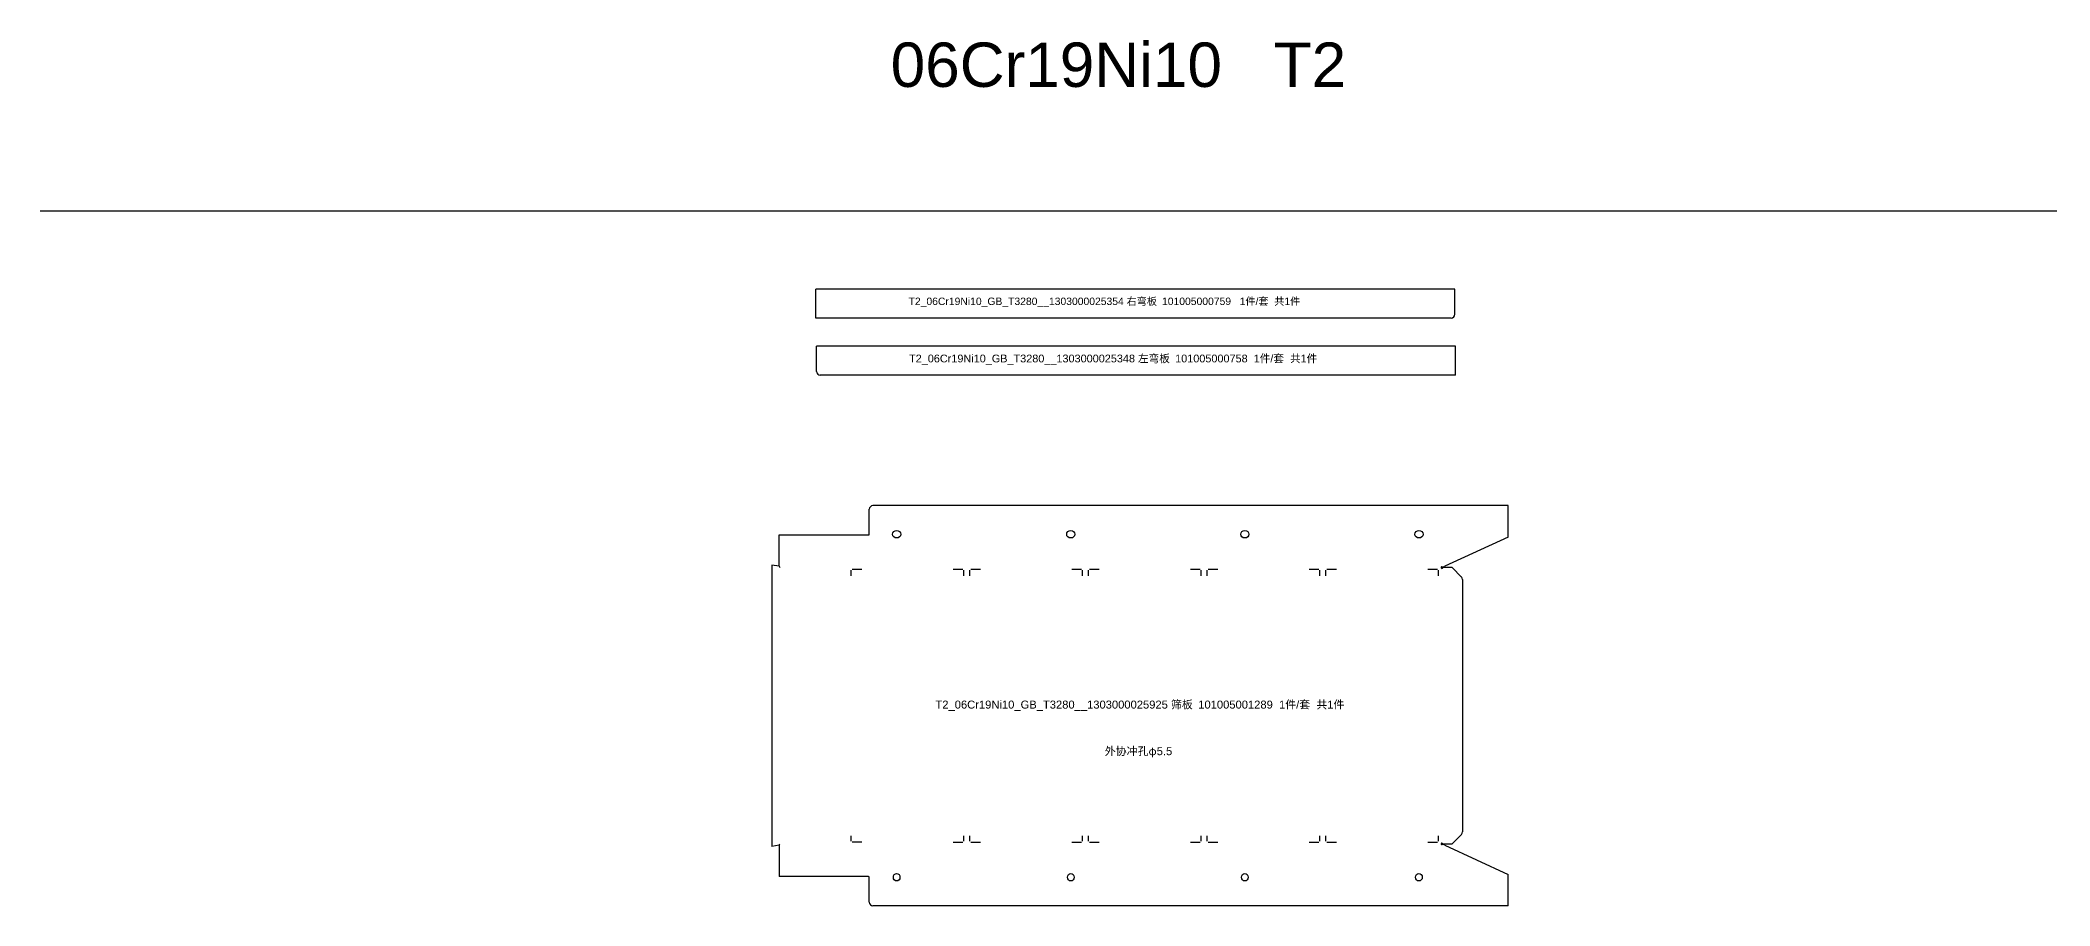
# Model space of a CAD drawing. Extents: x 1215 to 23163, y 8322 to 15771.
# Drawn here: x 1215 to 6640, y 13431 to 15771 of the extents above; entities that cross this region are included whole.
import ezdxf

# ---------------------------------------------------------------- set-up
doc = ezdxf.new("R2010")
doc.units = 0
doc.layers.get('0').update_dxf_attribs({"linetype": 'CONTINUOUS'})
doc.layers.add('S1', color=7, linetype='CONTINUOUS')
doc.styles.get("Standard").update_dxf_attribs({"font": 'arial.ttf'})

# ---------------------------------------------------------------- blocks, each defined once
blk = doc.blocks.new('1303000025348_左弯板_10100500')
at = {"color": 7, "linetype": 'CONTINUOUS'}
for p, q in [((1028.4, 483.5), (-696.6, 483.5)), ((-696.6, 415.5), (-696.6, 483.5)), ((1028.4, 405.5), (1028.4, 483.5)), ((1028.4, 405.5), (-686.6, 405.5))]:
    blk.add_line(p, q, dxfattribs=at)
blk.add_arc((-686.6, 415.5), 10, 180, 270, dxfattribs=at)
at = {"layer": 'S1', "color": 3, "insert": (104, 447.5), "char_height": 21, "width": 1127.774, "attachment_point": 5}
blk.add_mtext('T2_06Cr19Ni10_GB_T3280__1303000025348 {\\fSimSun|b0|i0|c134|p2;左弯板 }101005000758  1{\\fSimSun|b0|i0|c134|p2;件}/{\\fSimSun|b0|i0|c134|p2;套}  {\\fSimSun|b0|i0|c134|p2;共}1{\\fSimSun|b0|i0|c134|p2;件}', dxfattribs=at)
blk = doc.blocks.new('1303000025354_右弯板_10100500')
at = {"color": 7, "linetype": 'CONTINUOUS'}
for p, q in [((982.6, 195.5), (-742.4, 195.5)), ((-742.4, 117.5), (-742.4, 195.5)), ((982.6, 127.5), (982.6, 195.5)), ((972.6, 117.5), (-742.4, 117.5))]:
    blk.add_line(p, q, dxfattribs=at)
blk.add_arc((972.6, 127.5), 10, 270, 0, dxfattribs=at)
at = {"layer": 'S1', "color": 3, "insert": (36.5, 159.8), "char_height": 20, "width": 1082.523, "attachment_point": 5}
blk.add_mtext('T2_06Cr19Ni10_GB_T3280__1303000025354 {\\fSimSun|b0|i0|c134|p2;右弯板 }101005000759   1{\\fSimSun|b0|i0|c134|p2;件}/{\\fSimSun|b0|i0|c134|p2;套}  {\\fSimSun|b0|i0|c134|p2;共}1{\\fSimSun|b0|i0|c134|p2;件}', dxfattribs=at)
blk = doc.blocks.new('1303000025925_筛板_101005001')
at = {"color": 7, "linetype": 'CONTINUOUS'}
for p, q in [((-741, 463.5), (-741, 530.8)), ((984, 540.8), (-731, 540.8)), ((984, 455.7), (984, 540.8)), ((-983.9, 377), (-983.9, 461.5)), ((-983.9, 461.5), (-743, 461.5)), ((984, 455.7), (812.5, 377.2)), ((-1004.3, 380.1), (-1004.3, -380.1)), ((-983.9, 377), (-1004.3, 380.1)), ((809, 375.3), (812.5, 377.2)), ((832.5, 373.3), (809.5, 373.3)), ((832.5, 373.3), (857.9, 347.9)), ((860.8, 340.9), (860.8, -340.9)), ((-983.9, -377), (-1004.3, -380.1)), ((-983.9, -377), (-983.9, -461.5)), ((812.5, -377.2), (809, -375.3)), ((809.5, -373.3), (832.5, -373.3)), ((812.5, -377.2), (984, -455.7)), ((857.9, -347.9), (832.5, -373.3)), ((-743, -461.5), (-983.9, -461.5)), ((-741, -530.8), (-741, -463.5)), ((984, -540.8), (984, -455.7)), ((984, -540.8), (-731, -540.8))]:
    blk.add_line(p, q, dxfattribs=at)
at = {"color": 1}
for p, q in [((-983.9, 377), (-983, 375.2)), ((-983, 375.2), (-982.1, 373.5)), ((-983.9, -377), (-983, -375.2)), ((-983, -375.2), (-982.1, -373.5))]:
    blk.add_line(p, q, dxfattribs=at)
at = {"color": 6, "linetype": 'CONTINUOUS'}
for p, q in [((-790, 351.2), (-790, 366.2)), ((-787.2, 369), (-761.2, 369)), ((-514.5, 369), (-488.4, 369)), ((-485.7, 351.2), (-485.7, 366.2)), ((-469.7, 351.2), (-469.7, 366.2)), ((-466.9, 369), (-440.9, 369)), ((-194.2, 369), (-168.2, 369)), ((-165.4, 351.2), (-165.4, 366.2)), ((-149.4, 351.2), (-149.4, 366.2)), ((-146.7, 369), (-120.7, 369)), ((126.2, 369), (152.2, 369)), ((154.9, 351.2), (154.9, 366.2)), ((170.9, 351.2), (170.9, 366.2)), ((173.7, 369), (199.7, 369)), ((446.4, 369), (472.4, 369)), ((475.2, 351.2), (475.2, 366.2)), ((491.2, 351.2), (491.2, 366.2)), ((493.9, 369), (520, 369)), ((766.8, 369), (792.8, 369)), ((795.5, 351.2), (795.5, 366.2)), ((-790, -366.2), (-790, -351.2)), ((-761.2, -369), (-787.2, -369)), ((-514.5, -369), (-488.4, -369)), ((-485.7, -366.2), (-485.7, -351.2)), ((-469.7, -366.2), (-469.7, -351.2)), ((-466.9, -369), (-440.9, -369)), ((-194.2, -369), (-168.2, -369)), ((-165.4, -366.2), (-165.4, -351.2)), ((-149.4, -366.2), (-149.4, -351.2)), ((-146.7, -369), (-120.7, -369)), ((126.2, -369), (152.2, -369)), ((154.9, -366.2), (154.9, -351.2)), ((170.9, -366.2), (170.9, -351.2)), ((173.7, -369), (199.7, -369)), ((446.4, -369), (472.4, -369)), ((475.2, -366.2), (475.2, -351.2)), ((491.2, -366.2), (491.2, -351.2)), ((493.9, -369), (520, -369)), ((766.8, -369), (792.8, -369)), ((795.5, -366.2), (795.5, -351.2))]:
    blk.add_line(p, q, dxfattribs=at)
at = {"color": 7, "linetype": 'CONTINUOUS'}
for centre, radius, start, end in [((-731, 530.8), 10, 90, 180), ((-743, 463.5), 2.01, 270.3463, 0.3422), ((805, 373.3), 2, 69.2355, 318.1897), ((807.1, 378.9), 4, 249.2355, 297.4252), ((809.5, 369.3), 4, 90, 138.1897), ((850.8, 340.9), 10, 0, 45), ((805, -373.3), 2, 41.8103, 290.7645), ((807.1, -378.9), 4, 62.5748, 110.7645), ((809.5, -369.3), 4, 221.8103, 270), ((850.8, -340.9), 10, 315, 0), ((-743, -463.5), 2.01, 359.6578, 89.6537), ((-731, -530.8), 10, 180, 270)]:
    blk.add_arc(centre, radius, start, end, dxfattribs=at)
at = {"color": 6, "linetype": 'CONTINUOUS'}
for centre, major_axis, ratio in [((-667, 463.5), (-11, 0), 0.92042), ((-197, 463.5), (-11, 0), 0.92042), ((273, 463.5), (-11, 0), 0.92042), ((743, 463.5), (-11, 0), 0.92042), ((-667, -463.5), (0, -10.1), 0.888922), ((-197, -463.5), (0, -10.1), 0.888922), ((273, -463.5), (0, -10.1), 0.888922), ((743, -463.5), (0, -10.1), 0.888922)]:
    blk.add_ellipse(centre, major_axis=major_axis, ratio=ratio, dxfattribs=at)
at = {"layer": 'S1', "color": 3, "insert": (-10.2, 0), "char_height": 21.6, "width": 1159.461, "attachment_point": 5}
blk.add_mtext('T2_06Cr19Ni10_GB_T3280__1303000025925 {\\fSimSun|b0|i0|c134|p2;筛板 }101005001289  1{\\fSimSun|b0|i0|c134|p2;件}/{\\fSimSun|b0|i0|c134|p2;套}  {\\fSimSun|b0|i0|c134|p2;共}1{\\fSimSun|b0|i0|c134|p2;件}', dxfattribs=at)
at = {"layer": 'S1', "color": 2, "insert": (-14, -125.7), "char_height": 21.6, "width": 221.768, "attachment_point": 5}
blk.add_mtext('{\\fSimSun|b0|i0|c134|p2;外协冲孔φ}5.5', dxfattribs=at)

msp = doc.modelspace()

# ---------------------------------------------------------------- linework, layer by layer
at = {"color": 1}
msp.add_line((1214.8, 15309.3), (23162.8, 15309.3), dxfattribs=at)

# ---------------------------------------------------------------- block references
for name, p in [('1303000025354_右弯板_10100500', (4051.4, 14902.1)), ('1303000025348_左弯板_10100500', (4007.5, 14459.7)), ('1303000025925_筛板_101005001', (4194, 13971.8))]:
    msp.add_blockref(name, p)

# ---------------------------------------------------------------- texts
at = {"layer": 'S1', "color": 1, "insert": (4125.7, 15703.3), "char_height": 120, "width": 1332.79, "attachment_point": 5}
msp.add_mtext('06Cr19Ni10   T2', dxfattribs=at)

doc.saveas('drawing.dxf')
